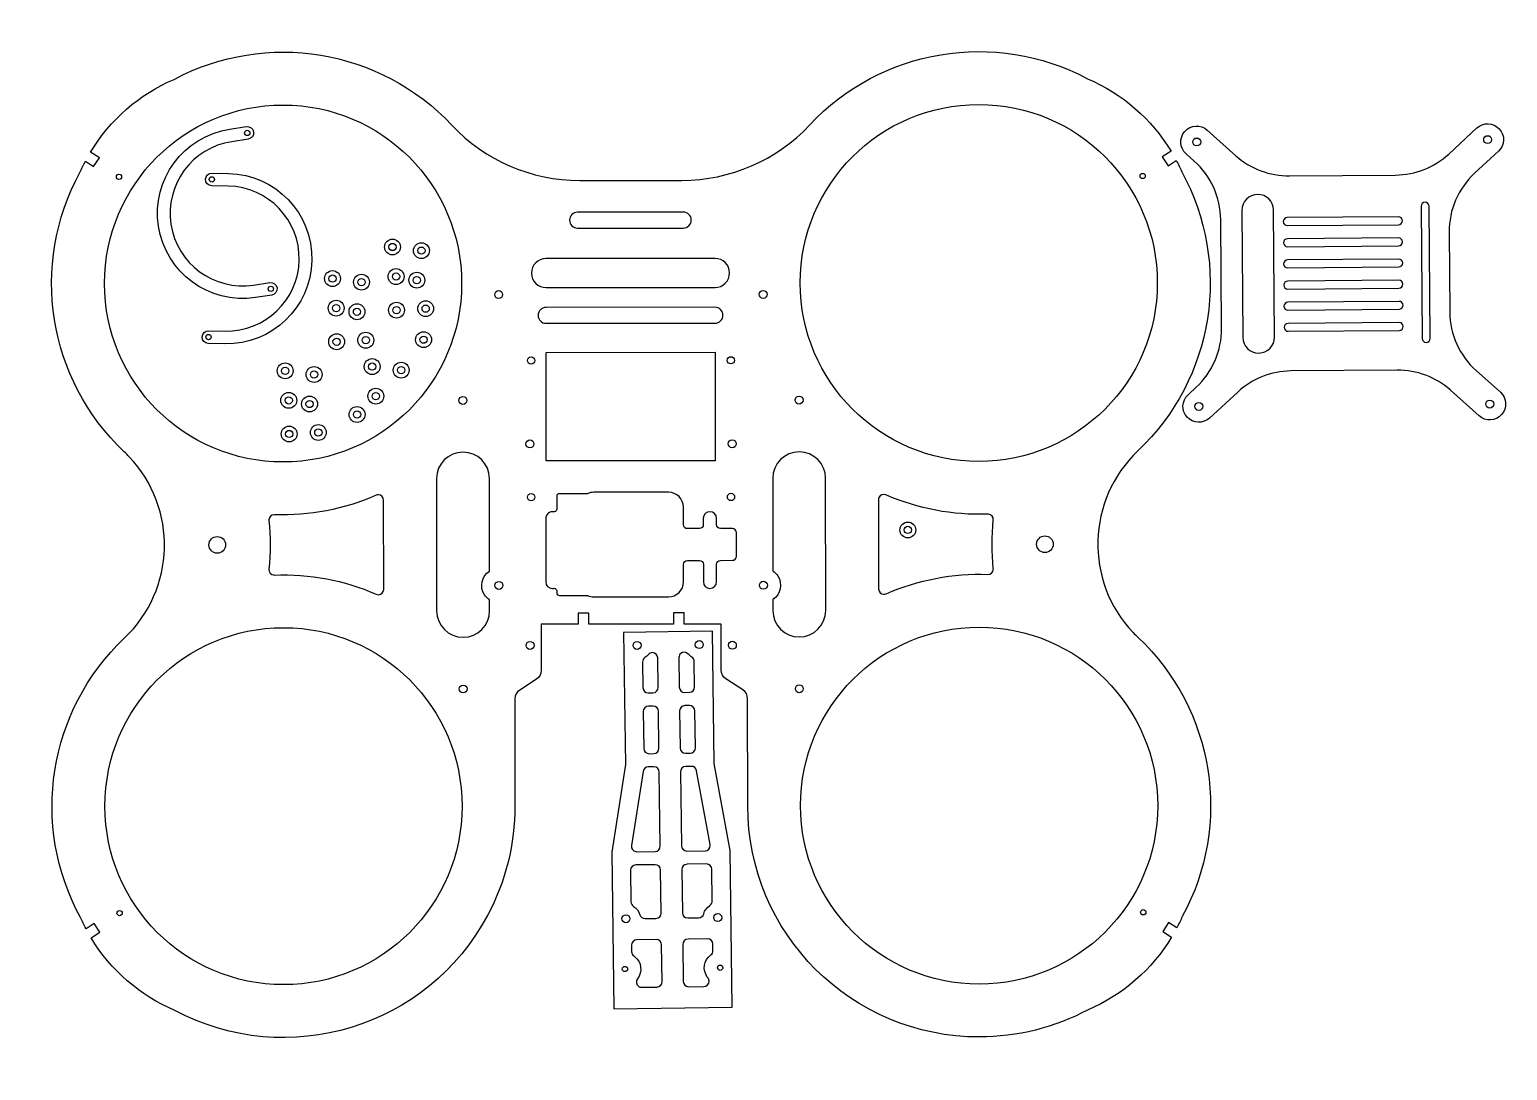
# Model space of a CAD drawing. Header units: millimetres. Extents: x -9 to 549, y -286 to 107.
import ezdxf

# ---------------------------------------------------------------- set-up
doc = ezdxf.new("R2010")
doc.units = ezdxf.units.MM
doc.header["$MEASUREMENT"] = 0
doc.layers.add('Layer 1', color=7, linetype='Continuous', lineweight=0)

msp = doc.modelspace()

# ---------------------------------------------------------------- linework, layer by layer
at = {"layer": 'Layer 1', "color": 18, "lineweight": 25, "true_color": 0x000000}
for points in [[(249.74, -55.82), (185.84, -55.87), (185.81, -14.87), (249.71, -14.82)], [(215.14, -120.76), (215.81, -170.76), (210.65, -203.83), (211.45, -263.13), (256.19, -262.53), (255.39, -203.23), (249.34, -170.31), (248.67, -120.31)]]:
    msp.add_lwpolyline(points, close=True, dxfattribs=at)
for centre, radius in [((86.39, 11.19), 67.5), ((349.39, 11.4), 67.5), ((72.85, 68.13), 1), ((541.78, 65.59), 1.5), ((431.79, 64.71), 1.5), ((24.35, 51.53), 1), ((59.46, 50.56), 1), ((411.36, 51.84), 1), ((127.73, 24.99), 3), ((127.73, 24.99), 1.37), ((138.68, 23.61), 3), ((138.68, 23.61), 1.37), ((129.1, 13.8), 3), ((105.08, 13.04), 3), ((105.08, 13.04), 1.37), ((116.03, 11.67), 3), ((116.03, 11.67), 1.37), ((129.1, 13.8), 1.37), ((136.97, 12.44), 3), ((136.97, 12.44), 1.37), ((81.75, 9.17), 1), ((167.89, 6.99), 1.5), ((267.89, 7.07), 1.5), ((106.45, 1.86), 3), ((106.45, 1.86), 1.37), ((114.32, 0.5), 3), ((114.32, 0.5), 1.37), ((129.27, 1.1), 3), ((129.27, 1.1), 1.37), ((140.29, 1.67), 3), ((140.29, 1.67), 1.38), ((58.18, -9.06), 1), ((106.62, -10.84), 3), ((106.62, -10.84), 1.37), ((117.64, -10.27), 3), ((117.64, -10.27), 1.38), ((139.5, -10.06), 3), ((139.5, -10.06), 1.37), ((180.14, -17.93), 1.37), ((255.68, -17.87), 1.37), ((87.16, -21.84), 3), ((87.16, -21.84), 1.37), ((98.11, -23.22), 3), ((98.11, -23.22), 1.37), ((120.06, -20.24), 3), ((120.06, -20.24), 1.37), ((131.01, -21.61), 3), ((131.01, -21.61), 1.37), ((88.53, -33.02), 3), ((88.53, -33.02), 1.37), ((96.4, -34.39), 3), ((96.4, -34.39), 1.37), ((121.43, -31.42), 3), ((121.43, -31.42), 1.37), ((154.38, -33.02), 1.5), ((281.47, -32.92), 1.5), ((542.58, -34.41), 1.5), ((114.36, -38.35), 3), ((114.36, -38.35), 1.37), ((432.59, -35.29), 1.5), ((88.69, -45.73), 3), ((88.69, -45.73), 1.37), ((99.72, -45.16), 3), ((99.72, -45.16), 1.38), ((179.69, -49.48), 1.5), ((256.18, -49.42), 1.5), ((180.19, -69.61), 1.38), ((255.72, -69.55), 1.38), ((322.56, -82.02), 3), ((322.56, -82.02), 1.37), ((61.52, -87.67), 3.15), ((374.41, -87.42), 3.15), ((167.98, -103.01), 1.5), ((267.98, -102.93), 1.5), ((86.54, -186.49), 67.5), ((349.54, -186.28), 67.5), ((179.75, -125.67), 1.5), ((220.21, -125.69), 1.5), ((243.74, -125.38), 1.5), ((256.24, -125.61), 1.5), ((154.46, -142.17), 1.5), ((281.56, -142.07), 1.5), ((24.57, -226.93), 1), ((215.99, -229.07), 1.5), ((250.73, -228.6), 1.5), ((411.58, -226.62), 1), ((215.62, -248.07), 1), ((251.61, -247.59), 1)]:
    msp.add_circle(centre, radius, dxfattribs=at)
for points, knots in [([(13.61, 60.9), (13.61, 60.9), (16.93, 58.74), (16.93, 58.74), (16.93, 58.74), (14.75, 55.39), (14.75, 55.39), (14.75, 55.39), (11.65, 57.41), (11.65, 57.41), (10.91, 56.01), (10.23, 54.58), (9.59, 53.13), (-9.46, 18.23), (-2.6, -25.12), (26.31, -52.42), (26.96, -53.04), (27.6, -53.67), (28.22, -54.32), (46.66, -73.79), (45.83, -104.53), (26.36, -122.97), (-2.5, -150.32), (-9.3, -193.68), (9.81, -228.54), (10.45, -229.99), (11.14, -231.42), (11.88, -232.82), (11.88, -232.82), (14.98, -230.8), (14.98, -230.8), (14.98, -230.8), (17.16, -234.15), (17.16, -234.15), (17.16, -234.15), (13.85, -236.31), (13.85, -236.31), (21.24, -248.55), (32.3, -258.15), (45.45, -263.74), (88.12, -286.43), (141.1, -270.25), (163.79, -227.58), (170.54, -214.91), (174.06, -200.77), (174.04, -186.42), (174.04, -186.42), (174.01, -145.91), (174.01, -145.91), (174.01, -144.56), (174.69, -143.3), (175.83, -142.56), (175.83, -142.56), (182.19, -138.41), (182.19, -138.41), (183.32, -137.67), (184.01, -136.41), (184, -135.05), (184, -135.05), (183.99, -117.66), (183.99, -117.66), (183.99, -117.66), (197.99, -117.65), (197.99, -117.65), (197.99, -117.65), (197.99, -113.45), (197.99, -113.45), (197.99, -113.45), (201.99, -113.45), (201.99, -113.45), (201.99, -113.45), (201.99, -117.65), (201.99, -117.65), (201.99, -117.65), (233.99, -117.62), (233.99, -117.62), (233.99, -117.62), (233.99, -113.42), (233.99, -113.42), (233.99, -113.42), (237.99, -113.42), (237.99, -113.42), (237.99, -113.42), (237.99, -117.62), (237.99, -117.62), (237.99, -117.62), (251.99, -117.61), (251.99, -117.61), (251.99, -117.61), (252, -135), (252, -135), (252.01, -136.35), (252.69, -137.61), (253.82, -138.35), (253.82, -138.35), (260.19, -142.49), (260.19, -142.49), (261.33, -143.23), (262.01, -144.49), (262.01, -145.84), (262.01, -145.84), (262.04, -186.35), (262.04, -186.35), (262.08, -234.68), (301.29, -273.82), (349.61, -273.78), (363.97, -273.77), (378.1, -270.23), (390.76, -263.47), (403.91, -257.85), (414.95, -248.24), (422.32, -235.99), (422.32, -235.99), (419, -233.83), (419, -233.83), (419, -233.83), (421.18, -230.48), (421.18, -230.48), (421.18, -230.48), (424.28, -232.5), (424.28, -232.5), (425.02, -231.1), (425.71, -229.67), (426.34, -228.22), (445.4, -193.32), (438.53, -149.97), (409.63, -122.67), (408.97, -122.05), (408.34, -121.42), (407.72, -120.77), (389.27, -101.3), (390.1, -70.56), (409.57, -52.12), (438.43, -24.77), (445.23, 18.59), (426.12, 53.45), (425.48, 54.9), (424.79, 56.33), (424.06, 57.73), (424.06, 57.73), (420.96, 55.71), (420.96, 55.71), (420.96, 55.71), (418.77, 59.06), (418.77, 59.06), (418.77, 59.06), (422.09, 61.22), (422.09, 61.22), (414.7, 73.46), (403.64, 83.06), (390.48, 88.65), (355.56, 107.23), (312.51, 100.06), (285.48, 71.17), (272.97, 57.78), (255.47, 50.18), (237.14, 50.17), (237.14, 50.17), (198.56, 50.14), (198.56, 50.14), (180.24, 50.13), (162.73, 57.7), (150.2, 71.06), (123.13, 99.91), (80.07, 107.01), (45.18, 88.38), (32.03, 82.76), (20.98, 73.15), (13.61, 60.9)], [0, 0, 0, 0, 1, 1, 1, 2, 2, 2, 3, 3, 3, 4, 4, 4, 5, 5, 5, 6, 6, 6, 7, 7, 7, 8, 8, 8, 9, 9, 9, 10, 10, 10, 11, 11, 11, 12, 12, 12, 13, 13, 13, 14, 14, 14, 15, 15, 15, 16, 16, 16, 17, 17, 17, 18, 18, 18, 19, 19, 19, 20, 20, 20, 21, 21, 21, 22, 22, 22, 23, 23, 23, 24, 24, 24, 25, 25, 25, 26, 26, 26, 27, 27, 27, 28, 28, 28, 29, 29, 29, 30, 30, 30, 31, 31, 31, 32, 32, 32, 33, 33, 33, 34, 34, 34, 35, 35, 35, 36, 36, 36, 37, 37, 37, 38, 38, 38, 39, 39, 39, 40, 40, 40, 41, 41, 41, 42, 42, 42, 43, 43, 43, 44, 44, 44, 45, 45, 45, 46, 46, 46, 47, 47, 47, 48, 48, 48, 49, 49, 49, 50, 50, 50, 51, 51, 51, 52, 52, 52, 53, 53, 53, 54, 54, 54, 55, 55, 55, 56, 56, 56, 56]), ([(75.21, 10.6), (75.21, 10.6), (75.21, 10.6), (75.21, 10.6), (60.24, 8.34), (46.27, 18.65), (44.01, 33.62), (41.74, 48.59), (52.05, 62.56), (67.02, 64.82), (67.02, 64.82), (73.2, 65.76), (73.2, 65.76), (74.52, 65.96), (75.42, 67.18), (75.22, 68.49), (75.02, 69.8), (73.8, 70.7), (72.49, 70.5), (72.49, 70.5), (66.3, 69.57), (66.3, 69.57), (48.71, 66.91), (36.6, 50.49), (39.26, 32.9), (41.92, 15.31), (58.34, 3.2), (75.93, 5.86), (75.93, 5.86), (75.93, 5.86), (75.93, 5.86), (75.93, 5.86), (82.11, 6.79), (82.11, 6.79), (83.42, 6.99), (84.33, 8.21), (84.13, 9.52), (83.93, 10.83), (82.71, 11.74), (81.4, 11.54), (81.4, 11.54), (75.21, 10.6), (75.21, 10.6)], [0, 0, 0, 0, 1, 1, 1, 2, 2, 2, 3, 3, 3, 4, 4, 4, 5, 5, 5, 6, 6, 6, 7, 7, 7, 8, 8, 8, 9, 9, 9, 10, 10, 10, 11, 11, 11, 12, 12, 12, 13, 13, 13, 14, 14, 14, 14]), ([(545.86, 61.18), (548.29, 63.43), (548.44, 67.23), (546.19, 69.66), (543.94, 72.1), (540.15, 72.25), (537.71, 70), (537.71, 70), (527.06, 60.16), (527.06, 60.16), (521.58, 55.1), (514.41, 52.26), (506.95, 52.2), (506.95, 52.2), (466.84, 51.88), (466.84, 51.88), (459.37, 51.82), (452.16, 54.54), (446.59, 59.52), (446.59, 59.52), (435.79, 69.18), (435.79, 69.18), (433.32, 71.39), (429.53, 71.18), (427.32, 68.71), (425.11, 66.24), (425.32, 62.45), (427.79, 60.24), (427.79, 60.24), (430.87, 57.48), (430.87, 57.48), (437.17, 51.85), (440.8, 43.82), (440.86, 35.37), (440.86, 35.37), (441.19, -5.8), (441.19, -5.8), (441.26, -14.25), (437.76, -22.34), (431.55, -28.07), (431.55, -28.07), (428.52, -30.88), (428.52, -30.88), (426.08, -33.13), (425.93, -36.92), (428.18, -39.36), (430.43, -41.79), (434.22, -41.94), (436.66, -39.69), (436.66, -39.69), (447.31, -29.85), (447.31, -29.85), (452.79, -24.79), (459.96, -21.95), (467.42, -21.89), (467.42, -21.89), (507.54, -21.57), (507.54, -21.57), (515, -21.51), (522.22, -24.24), (527.78, -29.21), (527.78, -29.21), (538.58, -38.88), (538.58, -38.88), (541.05, -41.09), (544.85, -40.88), (547.05, -38.41), (549.26, -35.94), (549.05, -32.14), (546.58, -29.93), (546.58, -29.93), (537.46, -21.77), (537.46, -21.77), (531.16, -16.14), (527.53, -8.11), (527.46, 0.35), (527.46, 0.35), (527.22, 30.6), (527.22, 30.6), (527.15, 39.05), (530.66, 47.14), (536.86, 52.88), (536.86, 52.88), (545.86, 61.18), (545.86, 61.18)], [0, 0, 0, 0, 1, 1, 1, 2, 2, 2, 3, 3, 3, 4, 4, 4, 5, 5, 5, 6, 6, 6, 7, 7, 7, 8, 8, 8, 9, 9, 9, 10, 10, 10, 11, 11, 11, 12, 12, 12, 13, 13, 13, 14, 14, 14, 15, 15, 15, 16, 16, 16, 17, 17, 17, 18, 18, 18, 19, 19, 19, 20, 20, 20, 21, 21, 21, 22, 22, 22, 23, 23, 23, 24, 24, 24, 25, 25, 25, 26, 26, 26, 27, 27, 27, 28, 28, 28, 28]), ([(65.67, 48.02), (65.67, 48.02), (65.67, 48.02), (65.67, 48.02), (80.8, 47.7), (92.81, 35.16), (92.48, 20.02), (92.16, 4.88), (79.62, -7.12), (64.48, -6.8), (64.48, -6.8), (58.23, -6.66), (58.23, -6.66), (56.9, -6.63), (55.81, -7.68), (55.78, -9.01), (55.75, -10.34), (56.8, -11.43), (58.12, -11.46), (58.12, -11.46), (64.38, -11.6), (64.38, -11.6), (82.17, -11.98), (96.9, 2.13), (97.28, 19.92), (97.67, 37.71), (83.56, 52.44), (65.77, 52.82), (65.77, 52.82), (65.77, 52.82), (65.77, 52.82), (65.77, 52.82), (59.52, 52.96), (59.52, 52.96), (58.19, 52.99), (57.09, 51.94), (57.07, 50.61), (57.04, 49.29), (58.09, 48.19), (59.41, 48.16), (59.41, 48.16), (65.67, 48.02), (65.67, 48.02)], [0, 0, 0, 0, 1, 1, 1, 2, 2, 2, 3, 3, 3, 4, 4, 4, 5, 5, 5, 6, 6, 6, 7, 7, 7, 8, 8, 8, 9, 9, 9, 10, 10, 10, 11, 11, 11, 12, 12, 12, 13, 13, 13, 14, 14, 14, 14]), ([(460.84, 38.94), (460.84, 38.94), (461.22, -9.06), (461.22, -9.06), (461.25, -12.37), (458.58, -15.08), (455.27, -15.1), (451.95, -15.13), (449.25, -12.47), (449.22, -9.15), (449.22, -9.15), (448.84, 38.85), (448.84, 38.85), (448.81, 42.16), (451.47, 44.87), (454.79, 44.89), (458.1, 44.92), (460.81, 42.26), (460.84, 38.94)], [0, 0, 0, 0, 1, 1, 1, 2, 2, 2, 3, 3, 3, 4, 4, 4, 5, 5, 5, 6, 6, 6, 6]), ([(519.64, 40.41), (519.64, 40.41), (520.04, -9.59), (520.04, -9.59), (520.05, -10.41), (519.38, -11.09), (518.55, -11.1), (517.73, -11.1), (517.05, -10.44), (517.04, -9.61), (517.04, -9.61), (516.64, 40.39), (516.64, 40.39), (516.64, 41.22), (517.3, 41.89), (518.13, 41.9), (518.96, 41.91), (519.64, 41.24), (519.64, 40.41)], [0, 0, 0, 0, 1, 1, 1, 2, 2, 2, 3, 3, 3, 4, 4, 4, 5, 5, 5, 6, 6, 6, 6]), ([(237.72, 32.17), (237.72, 32.17), (197.72, 32.14), (197.72, 32.14), (197.72, 32.14), (197.72, 32.14), (197.72, 32.14), (196.06, 32.14), (194.72, 33.48), (194.72, 35.13), (194.72, 36.79), (196.06, 38.14), (197.71, 38.14), (197.71, 38.14), (237.71, 38.17), (237.71, 38.17), (237.71, 38.17), (237.71, 38.17), (237.71, 38.17), (239.37, 38.17), (240.72, 36.83), (240.72, 35.17), (240.72, 33.51), (239.38, 32.17), (237.72, 32.17)], [0, 0, 0, 0, 1, 1, 1, 2, 2, 2, 3, 3, 3, 4, 4, 4, 5, 5, 5, 6, 6, 6, 7, 7, 7, 8, 8, 8, 8]), ([(508.02, 36.43), (508.84, 36.44), (509.52, 35.77), (509.53, 34.95), (509.53, 34.12), (508.87, 33.44), (508.04, 33.43), (508.04, 33.43), (466.04, 33.1), (466.04, 33.1), (465.21, 33.09), (464.54, 33.76), (464.53, 34.59), (464.52, 35.41), (465.19, 36.09), (466.02, 36.1), (466.02, 36.1), (508.02, 36.43), (508.02, 36.43)], [0, 0, 0, 0, 1, 1, 1, 2, 2, 2, 3, 3, 3, 4, 4, 4, 5, 5, 5, 6, 6, 6, 6]), ([(508.08, 28.43), (508.91, 28.44), (509.59, 27.77), (509.59, 26.95), (509.6, 26.12), (508.93, 25.44), (508.1, 25.43), (508.1, 25.43), (466.11, 25.1), (466.11, 25.1), (465.28, 25.09), (464.6, 25.76), (464.59, 26.59), (464.59, 27.42), (465.25, 28.09), (466.08, 28.1), (466.08, 28.1), (508.08, 28.43), (508.08, 28.43)], [0, 0, 0, 0, 1, 1, 1, 2, 2, 2, 3, 3, 3, 4, 4, 4, 5, 5, 5, 6, 6, 6, 6]), ([(185.78, 20.63), (185.78, 20.63), (249.68, 20.68), (249.68, 20.68), (252.72, 20.68), (255.18, 18.22), (255.18, 15.18), (255.18, 12.14), (252.72, 9.68), (249.69, 9.68), (249.69, 9.68), (185.79, 9.63), (185.79, 9.63), (182.75, 9.62), (180.28, 12.09), (180.28, 15.12), (180.28, 18.16), (182.74, 20.62), (185.78, 20.63)], [0, 0, 0, 0, 1, 1, 1, 2, 2, 2, 3, 3, 3, 4, 4, 4, 5, 5, 5, 6, 6, 6, 6]), ([(466.17, 17.1), (465.34, 17.09), (464.66, 17.76), (464.66, 18.59), (464.65, 19.42), (465.32, 20.09), (466.15, 20.1), (466.15, 20.1), (508.14, 20.43), (508.14, 20.43), (508.97, 20.44), (509.65, 19.77), (509.66, 18.95), (509.66, 18.12), (509, 17.44), (508.17, 17.43), (508.17, 17.43), (466.17, 17.1), (466.17, 17.1)], [0, 0, 0, 0, 1, 1, 1, 2, 2, 2, 3, 3, 3, 4, 4, 4, 5, 5, 5, 6, 6, 6, 6]), ([(466.23, 9.1), (465.4, 9.09), (464.73, 9.76), (464.72, 10.59), (464.71, 11.42), (465.38, 12.09), (466.21, 12.1), (466.21, 12.1), (508.21, 12.43), (508.21, 12.43), (509.04, 12.44), (509.71, 11.78), (509.72, 10.95), (509.73, 10.12), (509.06, 9.44), (508.23, 9.43), (508.23, 9.43), (466.23, 9.1), (466.23, 9.1)], [0, 0, 0, 0, 1, 1, 1, 2, 2, 2, 3, 3, 3, 4, 4, 4, 5, 5, 5, 6, 6, 6, 6]), ([(249.7, -3.82), (249.7, -3.82), (185.8, -3.87), (185.8, -3.87), (184.14, -3.87), (182.8, -2.53), (182.79, -0.88), (182.79, 0.78), (184.14, 2.13), (185.79, 2.13), (185.79, 2.13), (249.69, 2.18), (249.69, 2.18), (251.35, 2.18), (252.69, 0.84), (252.69, -0.82), (252.7, -2.48), (251.35, -3.82), (249.7, -3.82)], [0, 0, 0, 0, 1, 1, 1, 2, 2, 2, 3, 3, 3, 4, 4, 4, 5, 5, 5, 6, 6, 6, 6]), ([(466.3, 1.1), (465.47, 1.09), (464.79, 1.76), (464.78, 2.59), (464.78, 3.42), (465.44, 4.09), (466.27, 4.1), (466.27, 4.1), (508.27, 4.43), (508.27, 4.43), (509.1, 4.44), (509.78, 3.78), (509.78, 2.95), (509.79, 2.12), (509.12, 1.44), (508.3, 1.43), (508.3, 1.43), (466.3, 1.1), (466.3, 1.1)], [0, 0, 0, 0, 1, 1, 1, 2, 2, 2, 3, 3, 3, 4, 4, 4, 5, 5, 5, 6, 6, 6, 6]), ([(466.36, -6.9), (465.53, -6.91), (464.86, -6.24), (464.85, -5.41), (464.84, -4.58), (465.51, -3.91), (466.34, -3.9), (466.34, -3.9), (508.34, -3.56), (508.34, -3.56), (509.16, -3.56), (509.84, -4.22), (509.85, -5.05), (509.85, -5.88), (509.19, -6.56), (508.36, -6.56), (508.36, -6.56), (466.36, -6.9), (466.36, -6.9)], [0, 0, 0, 0, 1, 1, 1, 2, 2, 2, 3, 3, 3, 4, 4, 4, 5, 5, 5, 6, 6, 6, 6]), ([(164.4, -62.59), (164.4, -62.59), (164.43, -97.56), (164.43, -97.56), (161.42, -99.52), (160.57, -103.55), (162.53, -106.56), (163.03, -107.32), (163.68, -107.96), (164.44, -108.46), (164.44, -108.46), (164.44, -112.59), (164.44, -112.59), (164.44, -118.11), (159.97, -122.59), (154.45, -122.59), (148.93, -122.6), (144.44, -118.13), (144.44, -112.6), (144.44, -112.6), (144.4, -62.6), (144.4, -62.6), (144.4, -57.08), (148.87, -52.6), (154.39, -52.59), (159.92, -52.59), (164.4, -57.06), (164.4, -62.59)], [0, 0, 0, 0, 1, 1, 1, 2, 2, 2, 3, 3, 3, 4, 4, 4, 5, 5, 5, 6, 6, 6, 7, 7, 7, 8, 8, 8, 9, 9, 9, 9]), ([(271.52, -97.48), (271.52, -97.48), (271.49, -62.5), (271.49, -62.5), (271.49, -56.98), (275.96, -52.5), (281.49, -52.5), (287.01, -52.49), (291.49, -56.96), (291.49, -62.49), (291.49, -62.49), (291.53, -112.49), (291.53, -112.49), (291.54, -118.01), (287.06, -122.49), (281.54, -122.5), (276.02, -122.5), (271.54, -118.03), (271.53, -112.5), (271.53, -112.5), (271.53, -108.37), (271.53, -108.37), (274.54, -106.41), (275.38, -102.39), (273.42, -99.38), (272.93, -98.62), (272.28, -97.97), (271.52, -97.48)], [0, 0, 0, 0, 1, 1, 1, 2, 2, 2, 3, 3, 3, 4, 4, 4, 5, 5, 5, 6, 6, 6, 7, 7, 7, 8, 8, 8, 9, 9, 9, 9]), ([(81.05, -96.85), (81.69, -90.73), (81.68, -84.57), (81.04, -78.45), (81.03, -78.36), (81.03, -78.26), (81.03, -78.17), (81.07, -77.07), (82, -76.2), (83.1, -76.25), (96.33, -76.74), (109.49, -74.23), (121.6, -68.91), (121.86, -68.8), (122.13, -68.74), (122.41, -68.74), (123.51, -68.74), (124.41, -69.63), (124.41, -70.74), (124.41, -70.74), (124.43, -104.5), (124.43, -104.5), (124.43, -104.77), (124.38, -105.05), (124.27, -105.3), (123.82, -106.31), (122.64, -106.77), (121.63, -106.33), (109.51, -101.03), (96.34, -98.54), (83.12, -99.06), (83.03, -99.06), (82.93, -99.06), (82.84, -99.05), (81.74, -98.93), (80.94, -97.95), (81.05, -96.85)], [0, 0, 0, 0, 1, 1, 1, 2, 2, 2, 3, 3, 3, 4, 4, 4, 5, 5, 5, 6, 6, 6, 7, 7, 7, 8, 8, 8, 9, 9, 9, 10, 10, 10, 11, 11, 11, 12, 12, 12, 12]), ([(239.27, -93.53), (238.44, -93.53), (237.77, -94.2), (237.77, -95.03), (237.77, -95.03), (237.78, -101.63), (237.78, -101.63), (237.78, -104.78), (235.23, -107.33), (232.08, -107.33), (232.08, -107.33), (203.88, -107.36), (203.88, -107.36), (203.03, -107.36), (202.18, -107.16), (201.41, -106.8), (201.41, -106.8), (190.85, -106.8), (190.85, -106.8), (190.3, -106.8), (189.85, -106.36), (189.85, -105.8), (189.85, -105.8), (189.85, -105.1), (189.85, -105.1), (189.85, -104.55), (189.4, -104.1), (188.85, -104.1), (188.79, -104.1), (188.72, -104.11), (188.66, -104.12), (188.5, -104.15), (188.34, -104.17), (188.18, -104.17), (186.8, -104.17), (185.68, -103.05), (185.68, -101.67), (185.68, -101.67), (185.66, -77.67), (185.66, -77.67), (185.66, -77.51), (185.67, -77.35), (185.7, -77.19), (185.97, -75.84), (187.28, -74.95), (188.64, -75.21), (189.18, -75.32), (189.7, -74.97), (189.81, -74.42), (189.82, -74.36), (189.83, -74.3), (189.83, -74.23), (189.83, -74.23), (189.82, -69.3), (189.82, -69.3), (189.82, -68.75), (190.27, -68.3), (190.82, -68.3), (190.82, -68.3), (201.44, -68.3), (201.44, -68.3), (202.19, -67.94), (203.02, -67.76), (203.85, -67.76), (203.85, -67.76), (232.05, -67.73), (232.05, -67.73), (235.2, -67.73), (237.75, -70.28), (237.76, -73.43), (237.76, -73.43), (237.76, -80.03), (237.76, -80.03), (237.76, -80.86), (238.43, -81.53), (239.26, -81.53), (239.26, -81.53), (243.76, -81.52), (243.76, -81.52), (244.59, -81.52), (245.26, -80.85), (245.26, -80.02), (245.26, -80.02), (245.26, -77.62), (245.26, -77.62), (245.26, -76.24), (246.38, -75.12), (247.76, -75.12), (249.14, -75.12), (250.26, -76.24), (250.26, -77.62), (250.26, -77.62), (250.26, -80.02), (250.26, -80.02), (250.26, -80.85), (250.93, -81.52), (251.76, -81.52), (251.76, -81.52), (256.26, -81.51), (256.26, -81.51), (257.09, -81.51), (257.76, -82.19), (257.76, -83.01), (257.76, -83.01), (257.77, -92.01), (257.77, -92.01), (257.77, -92.84), (257.1, -93.51), (256.27, -93.51), (256.27, -93.51), (251.77, -93.52), (251.77, -93.52), (250.94, -93.52), (250.27, -94.19), (250.27, -95.02), (250.27, -95.02), (250.28, -101.62), (250.28, -101.62), (250.28, -103), (249.16, -104.12), (247.78, -104.12), (246.4, -104.12), (245.28, -103), (245.28, -101.62), (245.28, -101.62), (245.27, -95.02), (245.27, -95.02), (245.27, -94.19), (244.6, -93.52), (243.77, -93.52), (243.77, -93.52), (239.27, -93.53), (239.27, -93.53)], [0, 0, 0, 0, 1, 1, 1, 2, 2, 2, 3, 3, 3, 4, 4, 4, 5, 5, 5, 6, 6, 6, 7, 7, 7, 8, 8, 8, 9, 9, 9, 10, 10, 10, 11, 11, 11, 12, 12, 12, 13, 13, 13, 14, 14, 14, 15, 15, 15, 16, 16, 16, 17, 17, 17, 18, 18, 18, 19, 19, 19, 20, 20, 20, 21, 21, 21, 22, 22, 22, 23, 23, 23, 24, 24, 24, 25, 25, 25, 26, 26, 26, 27, 27, 27, 28, 28, 28, 29, 29, 29, 30, 30, 30, 31, 31, 31, 32, 32, 32, 33, 33, 33, 34, 34, 34, 35, 35, 35, 36, 36, 36, 37, 37, 37, 38, 38, 38, 39, 39, 39, 40, 40, 40, 41, 41, 41, 42, 42, 42, 43, 43, 43, 44, 44, 44, 44]), ([(354.88, -78.24), (354.25, -84.36), (354.25, -90.52), (354.9, -96.64), (354.91, -96.73), (354.91, -96.83), (354.9, -96.92), (354.86, -98.02), (353.93, -98.89), (352.83, -98.84), (339.61, -98.35), (326.44, -100.86), (314.33, -106.18), (314.08, -106.29), (313.8, -106.35), (313.53, -106.35), (312.42, -106.35), (311.53, -105.46), (311.53, -104.35), (311.53, -104.35), (311.5, -70.59), (311.5, -70.59), (311.5, -70.32), (311.56, -70.04), (311.67, -69.79), (312.11, -68.78), (313.29, -68.32), (314.3, -68.76), (326.42, -74.06), (339.59, -76.55), (352.81, -76.03), (352.91, -76.03), (353, -76.03), (353.1, -76.04), (354.2, -76.16), (354.99, -77.14), (354.88, -78.24)], [0, 0, 0, 0, 1, 1, 1, 2, 2, 2, 3, 3, 3, 4, 4, 4, 5, 5, 5, 6, 6, 6, 7, 7, 7, 8, 8, 8, 9, 9, 9, 10, 10, 10, 11, 11, 11, 12, 12, 12, 12]), ([(228.04, -130.38), (228.04, -130.38), (228.19, -141.59), (228.19, -141.59), (228.2, -142.69), (227.32, -143.6), (226.22, -143.61), (226.22, -143.61), (224.45, -143.64), (224.45, -143.64), (223.35, -143.65), (222.44, -142.77), (222.42, -141.67), (222.42, -141.67), (222.29, -132.01), (222.29, -132.01), (222.28, -131.32), (222.63, -130.68), (223.2, -130.31), (223.69, -129.99), (224.12, -129.6), (224.48, -129.15), (224.86, -128.69), (225.42, -128.42), (226.01, -128.41), (227.12, -128.4), (228.02, -129.28), (228.04, -130.38)], [0, 0, 0, 0, 1, 1, 1, 2, 2, 2, 3, 3, 3, 4, 4, 4, 5, 5, 5, 6, 6, 6, 7, 7, 7, 8, 8, 8, 9, 9, 9, 9]), ([(236.19, -141.48), (236.19, -141.48), (236.04, -130.28), (236.04, -130.28), (236.03, -129.68), (236.29, -129.12), (236.74, -128.73), (237.58, -128.01), (238.84, -128.11), (239.56, -128.95), (239.93, -129.39), (240.38, -129.77), (240.87, -130.07), (241.45, -130.43), (241.82, -131.06), (241.82, -131.75), (241.82, -131.75), (241.95, -141.4), (241.95, -141.4), (241.97, -142.51), (241.09, -143.42), (239.98, -143.43), (239.98, -143.43), (238.22, -143.45), (238.22, -143.45), (237.11, -143.47), (236.2, -142.59), (236.19, -141.48)], [0, 0, 0, 0, 1, 1, 1, 2, 2, 2, 3, 3, 3, 4, 4, 4, 5, 5, 5, 6, 6, 6, 7, 7, 7, 8, 8, 8, 9, 9, 9, 9]), ([(226.53, -166.61), (226.53, -166.61), (224.76, -166.64), (224.76, -166.64), (223.65, -166.65), (222.75, -165.77), (222.73, -164.66), (222.73, -164.66), (222.54, -150.66), (222.54, -150.66), (222.53, -149.56), (223.41, -148.65), (224.52, -148.64), (224.52, -148.64), (226.28, -148.61), (226.28, -148.61), (227.39, -148.6), (228.3, -149.48), (228.31, -150.59), (228.31, -150.59), (228.5, -164.59), (228.5, -164.59), (228.51, -165.69), (227.63, -166.6), (226.53, -166.61)], [0, 0, 0, 0, 1, 1, 1, 2, 2, 2, 3, 3, 3, 4, 4, 4, 5, 5, 5, 6, 6, 6, 7, 7, 7, 8, 8, 8, 8]), ([(240.29, -166.43), (240.29, -166.43), (238.52, -166.45), (238.52, -166.45), (237.42, -166.47), (236.51, -165.58), (236.5, -164.48), (236.5, -164.48), (236.31, -150.48), (236.31, -150.48), (236.29, -149.38), (237.18, -148.47), (238.28, -148.45), (238.28, -148.45), (240.05, -148.43), (240.05, -148.43), (241.15, -148.41), (242.06, -149.3), (242.08, -150.4), (242.08, -150.4), (242.26, -164.4), (242.26, -164.4), (242.28, -165.51), (241.39, -166.41), (240.29, -166.43)], [0, 0, 0, 0, 1, 1, 1, 2, 2, 2, 3, 3, 3, 4, 4, 4, 5, 5, 5, 6, 6, 6, 7, 7, 7, 8, 8, 8, 8]), ([(227.02, -203.61), (227.02, -203.61), (220.12, -203.7), (220.12, -203.7), (220.01, -203.7), (219.9, -203.7), (219.79, -203.68), (218.69, -203.51), (217.95, -202.49), (218.12, -201.39), (218.12, -201.39), (222.5, -173.33), (222.5, -173.33), (222.65, -172.37), (223.47, -171.65), (224.45, -171.64), (224.45, -171.64), (226.59, -171.61), (226.59, -171.61), (227.7, -171.6), (228.6, -172.48), (228.62, -173.59), (228.62, -173.59), (228.99, -201.58), (228.99, -201.58), (229.01, -202.69), (228.13, -203.59), (227.02, -203.61)], [0, 0, 0, 0, 1, 1, 1, 2, 2, 2, 3, 3, 3, 4, 4, 4, 5, 5, 5, 6, 6, 6, 7, 7, 7, 8, 8, 8, 9, 9, 9, 9]), ([(245.92, -203.36), (245.92, -203.36), (239.02, -203.45), (239.02, -203.45), (237.92, -203.46), (237.01, -202.58), (236.99, -201.48), (236.99, -201.48), (236.62, -173.48), (236.62, -173.48), (236.6, -172.37), (237.49, -171.47), (238.59, -171.45), (238.59, -171.45), (240.74, -171.42), (240.74, -171.42), (241.71, -171.41), (242.56, -172.1), (242.73, -173.06), (242.73, -173.06), (247.86, -200.99), (247.86, -200.99), (247.88, -201.1), (247.89, -201.22), (247.9, -201.33), (247.91, -202.43), (247.03, -203.34), (245.92, -203.36)], [0, 0, 0, 0, 1, 1, 1, 2, 2, 2, 3, 3, 3, 4, 4, 4, 5, 5, 5, 6, 6, 6, 7, 7, 7, 8, 8, 8, 9, 9, 9, 9]), ([(221.27, -227.53), (220.89, -226.21), (220.03, -225.09), (218.86, -224.37), (218.28, -224.02), (217.92, -223.38), (217.91, -222.7), (217.91, -222.7), (217.75, -210.73), (217.75, -210.73), (217.73, -209.63), (218.61, -208.72), (219.72, -208.71), (219.72, -208.71), (227.09, -208.61), (227.09, -208.61), (228.19, -208.59), (229.1, -209.48), (229.12, -210.58), (229.12, -210.58), (229.33, -226.89), (229.33, -226.89), (229.35, -227.99), (228.47, -228.9), (227.36, -228.91), (227.36, -228.91), (223.22, -228.97), (223.22, -228.97), (222.32, -228.98), (221.52, -228.39), (221.27, -227.53)], [0, 0, 0, 0, 1, 1, 1, 2, 2, 2, 3, 3, 3, 4, 4, 4, 5, 5, 5, 6, 6, 6, 7, 7, 7, 8, 8, 8, 9, 9, 9, 10, 10, 10, 10]), ([(247.73, -223.99), (246.59, -224.73), (245.76, -225.88), (245.41, -227.2), (245.18, -228.07), (244.4, -228.68), (243.5, -228.7), (243.5, -228.7), (239.36, -228.75), (239.36, -228.75), (238.26, -228.77), (237.35, -227.88), (237.33, -226.78), (237.33, -226.78), (237.11, -210.47), (237.11, -210.47), (237.1, -209.37), (237.98, -208.46), (239.09, -208.45), (239.09, -208.45), (246.46, -208.35), (246.46, -208.35), (247.56, -208.33), (248.47, -209.22), (248.48, -210.32), (248.48, -210.32), (248.65, -222.28), (248.65, -222.28), (248.65, -222.97), (248.31, -223.61), (247.73, -223.99)], [0, 0, 0, 0, 1, 1, 1, 2, 2, 2, 3, 3, 3, 4, 4, 4, 5, 5, 5, 6, 6, 6, 7, 7, 7, 8, 8, 8, 9, 9, 9, 10, 10, 10, 10]), ([(227.71, -254.91), (227.71, -254.91), (221.96, -254.99), (221.96, -254.99), (221.5, -254.99), (221.06, -254.85), (220.7, -254.57), (219.83, -253.89), (219.67, -252.63), (220.35, -251.76), (222.39, -249.14), (221.92, -245.37), (219.3, -243.34), (219.21, -243.27), (219.12, -243.2), (219.02, -243.13), (218.49, -242.76), (218.17, -242.16), (218.16, -241.51), (218.16, -241.51), (218.13, -239.04), (218.13, -239.04), (218.11, -237.93), (218.99, -237.03), (220.1, -237.01), (220.1, -237.01), (227.47, -236.91), (227.47, -236.91), (228.57, -236.9), (229.48, -237.78), (229.5, -238.89), (229.5, -238.89), (229.68, -252.88), (229.68, -252.88), (229.7, -253.99), (228.82, -254.9), (227.71, -254.91)], [0, 0, 0, 0, 1, 1, 1, 2, 2, 2, 3, 3, 3, 4, 4, 4, 5, 5, 5, 6, 6, 6, 7, 7, 7, 8, 8, 8, 9, 9, 9, 10, 10, 10, 11, 11, 11, 12, 12, 12, 12]), ([(245.46, -254.67), (245.46, -254.67), (239.71, -254.75), (239.71, -254.75), (238.61, -254.76), (237.7, -253.88), (237.68, -252.78), (237.68, -252.78), (237.49, -238.78), (237.49, -238.78), (237.48, -237.67), (238.36, -236.77), (239.47, -236.75), (239.47, -236.75), (246.84, -236.65), (246.84, -236.65), (247.94, -236.64), (248.85, -237.52), (248.86, -238.63), (248.86, -238.63), (248.9, -241.1), (248.9, -241.1), (248.91, -241.75), (248.6, -242.36), (248.08, -242.74), (245.4, -244.7), (244.81, -248.45), (246.77, -251.13), (246.84, -251.22), (246.91, -251.31), (246.98, -251.4), (247.27, -251.75), (247.43, -252.19), (247.44, -252.65), (247.45, -253.75), (246.57, -254.66), (245.46, -254.67)], [0, 0, 0, 0, 1, 1, 1, 2, 2, 2, 3, 3, 3, 4, 4, 4, 5, 5, 5, 6, 6, 6, 7, 7, 7, 8, 8, 8, 9, 9, 9, 10, 10, 10, 11, 11, 11, 12, 12, 12, 12])]:
    msp.add_open_spline(points, degree=3, knots=knots, dxfattribs=at)

doc.saveas('drawing.dxf')
